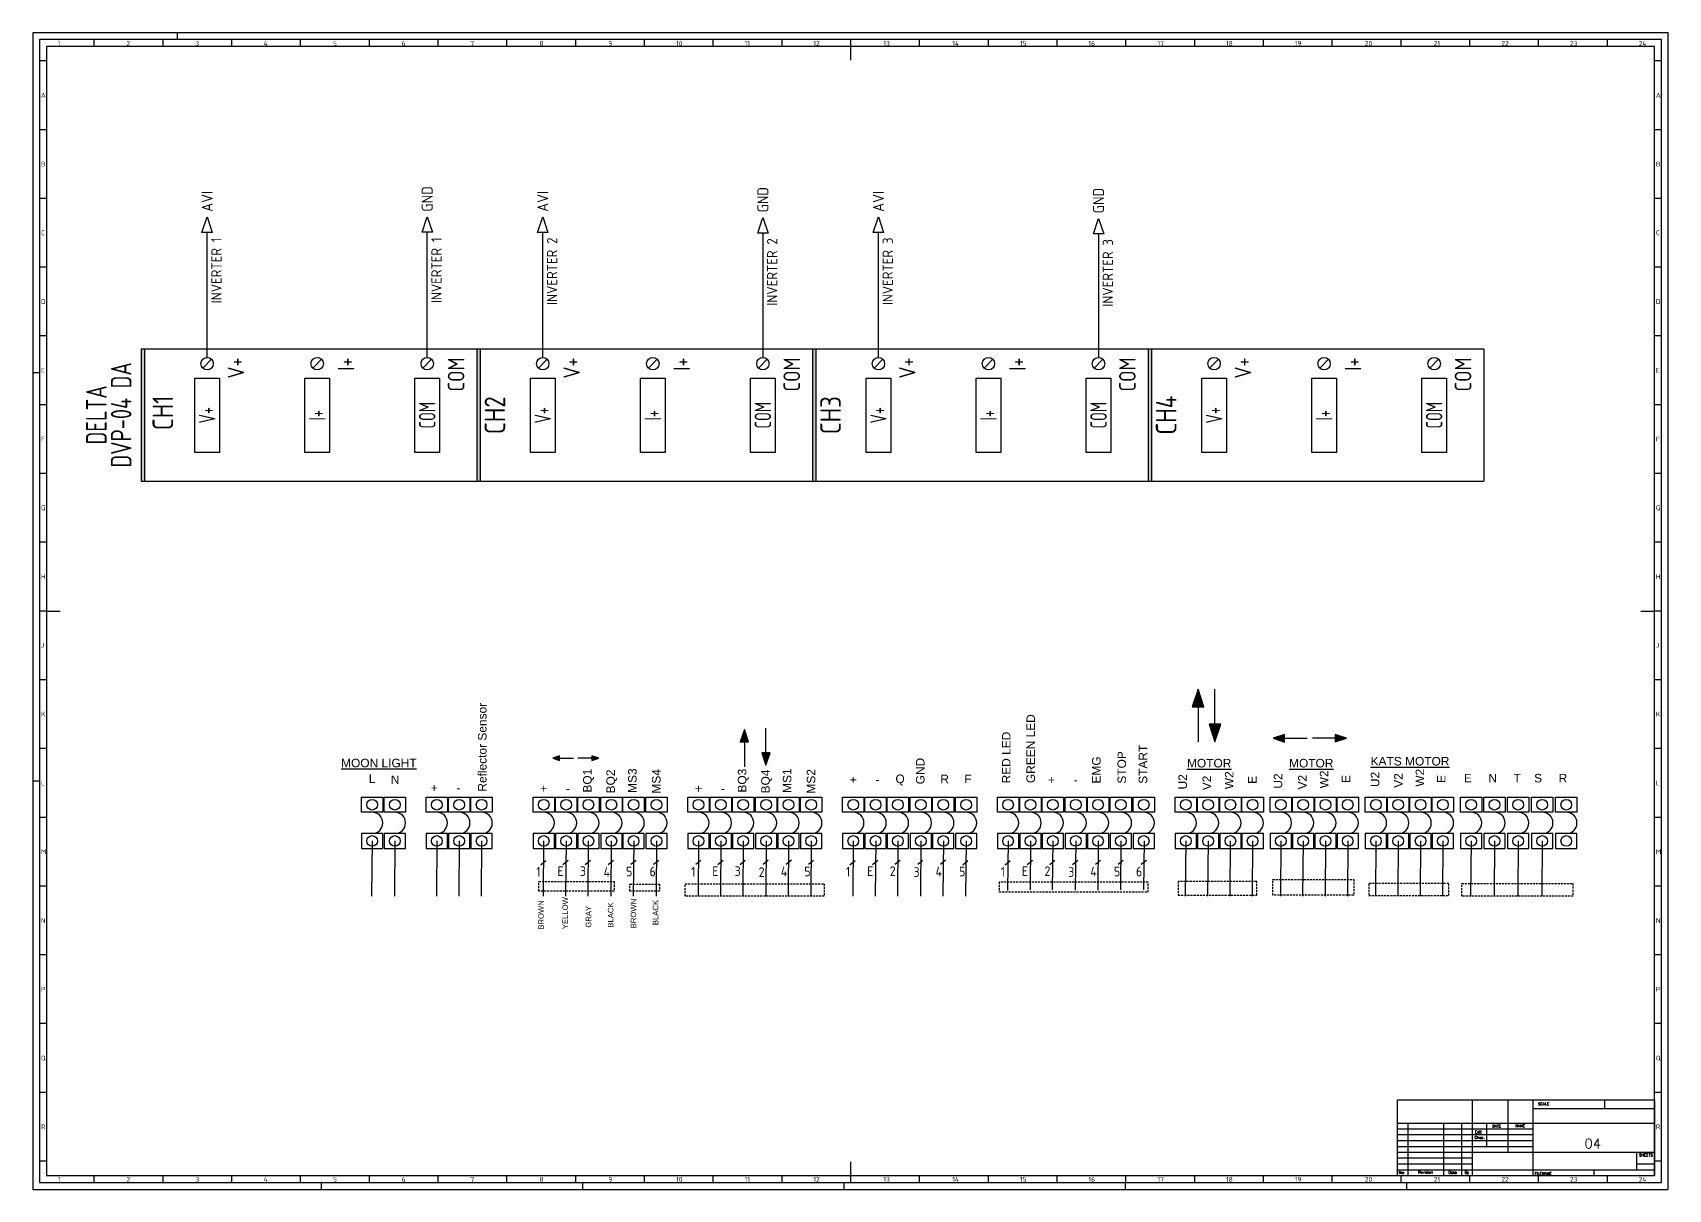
# Model space of a CAD drawing. Header units: millimetres. Extents: x 0 to 1189, y 5 to 846.
import ezdxf
from ezdxf.enums import TextEntityAlignment as Align

# ---------------------------------------------------------------- set-up
doc = ezdxf.new("R2010")
doc.units = ezdxf.units.MM
doc.header["$LTSCALE"] = 12
doc.linetypes.add('HIDDEN2', pattern=[0.1875, 0.125, -0.0625])
for name, color, linetype in [('025', 1, 'Continuous'), ('035', 5, 'Continuous'), ('07', 7, 'Continuous'), ('DESC', 7, 'Continuous'), ('LOCBOX', 92, 'HIDDEN2'), ('MISC', 7, 'Continuous'), ('RED_2.5mm^2', 1, 'Continuous'), ('SYMS', 7, 'Continuous'), ('TAGS', 7, 'Continuous'), ('TERMS', 7, 'Continuous'), ('WIRENO', 70, 'Continuous'), ('XREF', 7, 'Continuous')]:
    doc.layers.add(name, color=color, linetype=linetype)
doc.styles.add('ISO Proportional', font='isocp.shx')
doc.styles.add('WD', font='romans.shx')
doc.styles.add('WD_IEC', font='ISOCP2.shx', dxfattribs={"width": 0.9, "height": 4})

# ---------------------------------------------------------------- blocks, each defined once
blk = doc.blocks.new('IEC_border_a0')
at = {"layer": '035', "color": 0}
for p, q in [((0, 841), (0, 0)), ((1189, 841), (0, 841)), ((44.5, 836), (44.5, 831)), ((94.5, 836), (94.5, 831)), ((105, 841), (105, 836)), ((144.5, 836), (144.5, 831)), ((194.5, 836), (194.5, 831)), ((244.5, 836), (244.5, 831)), ((294.5, 836), (294.5, 831)), ((344.5, 836), (344.5, 831)), ((394.5, 836), (394.5, 831)), ((444.5, 836), (444.5, 831)), ((494.5, 836), (494.5, 831)), ((544.5, 836), (544.5, 831)), ((594.5, 836), (594.5, 831)), ((644.5, 836), (644.5, 831)), ((694.5, 836), (694.5, 831)), ((744.5, 836), (744.5, 831)), ((794.5, 836), (794.5, 831)), ((844.5, 836), (844.5, 831)), ((894.5, 836), (894.5, 831)), ((944.5, 836), (944.5, 831)), ((994.5, 836), (994.5, 831)), ((1044.5, 836), (1044.5, 831)), ((1094.5, 836), (1094.5, 831)), ((1144.5, 836), (1144.5, 831)), ((1189, 0), (1189, 841)), ((10, 820.5), (5, 820.5)), ((1184, 820.5), (1179, 820.5)), ((10, 770.5), (5, 770.5)), ((1184, 770.5), (1179, 770.5)), ((10, 720.5), (5, 720.5)), ((1184, 720.5), (1179, 720.5)), ((10, 670.5), (5, 670.5)), ((1184, 670.5), (1179, 670.5)), ((10, 620.5), (5, 620.5)), ((1184, 620.5), (1179, 620.5)), ((0, 594), (5, 594)), ((10, 570.5), (5, 570.5)), ((1184, 570.5), (1179, 570.5)), ((10, 520.5), (5, 520.5)), ((1184, 520.5), (1179, 520.5)), ((10, 470.5), (5, 470.5)), ((1184, 470.5), (1179, 470.5)), ((10, 420.5), (5, 420.5)), ((1184, 420.5), (1179, 420.5)), ((1184, 420.5), (1179, 420.5)), ((10, 370.5), (5, 370.5)), ((1184, 370.5), (1179, 370.5)), ((10, 320.5), (5, 320.5)), ((1184, 320.5), (1179, 320.5)), ((0, 297), (5, 297)), ((10, 270.5), (5, 270.5)), ((1184, 270.5), (1179, 270.5)), ((1184, 270.5), (1179, 270.5)), ((10, 220.5), (5, 220.5)), ((1184, 220.5), (1179, 220.5)), ((10, 170.5), (5, 170.5)), ((1184, 170.5), (1179, 170.5)), ((10, 120.5), (5, 120.5)), ((1184, 120.5), (1179, 120.5)), ((10, 70.5), (5, 70.5)), ((1184, 70.5), (1179, 70.5)), ((10, 20.4), (5.1, 20.4)), ((1184, 20.4), (1179, 20.4)), ((0, 0), (1189, 0)), ((44.5, 10), (44.5, 5)), ((94.5, 10), (94.5, 5)), ((144.5, 10), (144.5, 5)), ((194.5, 10), (194.5, 5)), ((210, 0), (210, 5)), ((244.5, 10), (244.5, 5)), ((294.5, 10), (294.5, 5)), ((344.5, 10), (344.5, 5)), ((394.5, 10), (394.5, 5)), ((400, 0), (400, 5)), ((444.5, 10), (444.5, 5)), ((494.5, 10), (494.5, 5)), ((544.5, 10), (544.5, 5)), ((590, 0), (590, 5)), ((594.5, 10), (594.5, 5)), ((644.5, 10), (644.5, 5)), ((694.5, 10), (694.5, 5)), ((744.5, 10), (744.5, 5)), ((744.5, 10), (744.5, 5)), ((794.5, 10), (794.5, 5)), ((794.5, 0), (794.5, 5)), ((844.5, 10), (844.5, 5)), ((894.5, 10), (894.5, 5)), ((944.5, 10), (944.5, 5)), ((994.5, 10), (994.5, 5)), ((999, 0), (999, 5)), ((1044.5, 10), (1044.5, 5)), ((1094.5, 10), (1094.5, 5)), ((1144.5, 10), (1144.5, 5))]:
    blk.add_line(p, q, dxfattribs=at)
blk.add_lwpolyline([(10, 10), (1179, 10), (1179, 831), (10, 831)], close=True, dxfattribs=at)
at = {"layer": '07', "color": 0}
for p, q in [((594.5, 831), (594.5, 821)), ((10, 420.5), (20, 420.5)), ((1169, 420.5), (1179, 420.5)), ((594.5, 20), (594.5, 10))]:
    blk.add_line(p, q, dxfattribs=at)
blk.add_lwpolyline([(5, 5), (1184, 5), (1184, 836), (5, 836)], close=True, dxfattribs=at)
at = {"layer": '035', "color": 0, "style": 'ISO Proportional'}
for s, p in [('1', (18.3, 831.5)), ('2', (68.2, 831.5)), ('3', (118.2, 831.5)), ('4', (167.9, 831.5)), ('5', (218.3, 831.5)), ('6', (268.2, 831.5)), ('7', (318.2, 831.5)), ('8', (368.4, 831.5)), ('9', (418.5, 831.5)), ('10', (467.7, 831.5)), ('11', (517.5, 831.5)), ('12', (567.5, 831.5)), ('13', (618.4, 831.5)), ('14', (668.5, 831.5)), ('15', (717.7, 831.5)), ('16', (767.5, 831.5)), ('17', (817.7, 831.5)), ('18', (867.5, 831.5)), ('19', (917.5, 831.5)), ('20', (968.4, 831.5)), ('21', (1018.5, 831.5)), ('22', (1067.7, 831.5)), ('23', (1117.5, 831.5)), ('24', (1167.5, 831.5)), ('A', (6, 793.8)), ('A', (1180, 793.8)), ('B', (6, 743.8)), ('B', (1180, 743.8)), ('C', (6, 693.8)), ('C', (1180, 693.8)), ('D', (6, 643.8)), ('D', (1180, 643.8)), ('E', (6, 593.8)), ('E', (1180, 593.8)), ('F', (6, 543.8)), ('F', (1180, 543.8)), ('G', (6, 493.8)), ('G', (1180, 493.8)), ('H', (6, 443.8)), ('H', (1180, 443.8)), ('J', (6, 393.8)), ('J', (1180, 393.8)), ('K', (6, 343.8)), ('K', (1180, 343.8)), ('L', (6, 293.7)), ('L', (1180, 293.7)), ('M', (6, 243.7)), ('M', (1180, 243.7)), ('N', (6, 193.7)), ('N', (1180, 193.7)), ('P', (6, 143.7)), ('P', (1180, 143.7)), ('Q', (6, 93.7)), ('Q', (1180, 93.7)), ('R', (6.1, 43.7)), ('R', (1180, 43.7)), ('1', (18.3, 5.5)), ('2', (68.2, 5.5)), ('3', (118.2, 5.5)), ('4', (167.9, 5.5)), ('5', (218.3, 5.5)), ('6', (268.2, 5.5)), ('7', (318.2, 5.5)), ('8', (368.4, 5.5)), ('9', (418.5, 5.5)), ('10', (467.7, 5.5)), ('11', (517.5, 5.5)), ('12', (567.5, 5.5)), ('13', (618.4, 5.5)), ('14', (668.5, 5.5)), ('15', (717.7, 5.5)), ('16', (767.5, 5.5)), ('17', (817.7, 5.5)), ('18', (867.5, 5.5)), ('19', (917.5, 5.5)), ('20', (968.4, 5.5)), ('21', (1018.5, 5.5)), ('22', (1067.7, 5.5)), ('23', (1117.5, 5.5)), ('24', (1167.5, 5.5))]:
    blk.add_text(s, height=3.5, dxfattribs=at).set_placement(p)
blk = doc.blocks.new('IEC_tblock_a0')
at = {"layer": '035'}
for p, q in [((-106.6, 55.2), (-106.6, 17)), ((-88.4, 48.9), (0, 48.9)), ((-36.4, 55.2), (-36.4, 48.9)), ((-179.4, 38.2), (-179.4, 0)), ((-153.4, 38.2), (-153.4, 0)), ((-140.4, 38.2), (-140.4, 0)), ((-122.2, 38.2), (-122.2, 21.2)), ((-187.2, 34), (-88.4, 34)), ((-187.2, 29.8), (-88.4, 29.8)), ((-187.2, 25.5), (-88.4, 25.5)), ((-187.2, 21.2), (-88.4, 21.2)), ((-187.2, 17), (-132.6, 17)), ((-187.2, 12.8), (-132.6, 12.8)), ((-187.2, 8.5), (-132.6, 8.5)), ((-187.2, 4.2), (0, 4.2)), ((-44.2, 4.2), (-44.2, 0)), ((-13, 8.5), (0, 8.5))]:
    blk.add_line(p, q, dxfattribs=at)
at = {"layer": '07'}
for p, q in [((-187.2, 55.2), (0, 55.2)), ((-187.2, 55.2), (-187.2, 0)), ((-132.6, 55.2), (-132.6, 0)), ((-88.4, 55.2), (-88.4, 0)), ((0, 55.2), (0, 0)), ((-187.2, 38.2), (0, 38.2)), ((-132.6, 17), (0, 17)), ((-13, 17), (-13, 4.2)), ((-187.2, 0), (0, 0))]:
    blk.add_line(p, q, dxfattribs=at)
at = {"style": 'WD'}
for tag, p in [('SCALE', (-69.9, 51.1)), ('SH', (-8.7, 10.1)), ('FILENAME', (-68.1, 0.8))]:
    blk.add_attdef(tag, p, '', height=2, dxfattribs=at)
for tag, height, p in [('CKDATE', 2, (-114.9, 26.6)), ('EDDATE', 2, (-115, 30.8)), ('EDBY', 2, (-98, 30.9)), ('CKBY', 2, (-97.9, 26.3)), ('PROJDESC', 5, (-45.9, 29.2)), ('DWGDESC', 5, (-44.9, 19.7)), ('DWGNO', 3.5, (-48.5, 9.5))]:
    blk.add_attdef(tag, text='', height=height, dxfattribs=at).set_placement(p, align=Align.CENTER)
at = {"style": 'WD', "flags": 1}
blk.add_attdef('WD_TB', (-120.9, 11.9), '', height=2, dxfattribs=at)
at = {"layer": '025', "style": 'WD'}
for s, p in [('SCALE', (-80.6, 51.1)), ('NAME', (-97.7, 35.1)), ('No:', (-183.8, 1.2)), ('Revision', (-166.5, 1.5)), ('Date', (-146.8, 1.3)), ('By', (-136.3, 1.4))]:
    blk.add_text(s, height=2, dxfattribs=at).set_placement(p, align=Align.CENTER)
for s, p in [('DATE', (-118, 35)), ('Chec.', (-130.8, 26.7)), ('Edit', (-130.6, 30.7)), ('SHEETS', (-11.2, 14)), ('FILENAME', (-87.2, 0.6))]:
    blk.add_text(s, height=2, dxfattribs=at).set_placement(p)
blk = doc.blocks.new('PLCIO_478F')
h = blk.add_hatch(color=256)
h.dxf.hatch_style = 1
h.paths.add_polyline_path([(-45.5, 48), (-48, 48), (-48, -48), (-45.5, -48)])
blk.add_line((196, 48), (196, -48))
at = {"layer": 'SYMS'}
for p, q in [((-48, 48), (-48, -48)), ((196, 48), (-48, 48)), ((-45.5, 48), (-45.5, -48)), ((-3.2, 34.3), (3.2, 40.7)), ((76.8, 34.3), (83.2, 40.7)), ((156.8, 34.3), (163.2, 40.7)), ((-9, -27), (-9, 27)), ((-9, 27), (9, 27)), ((9, 27), (9, -27)), ((71, -27), (71, 27)), ((71, 27), (89, 27)), ((89, 27), (89, -27)), ((151, -27), (151, 27)), ((151, 27), (169, 27)), ((169, 27), (169, -27)), ((9, -27), (-9, -27)), ((89, -27), (71, -27)), ((169, -27), (151, -27)), ((-48, -48), (196, -48))]:
    blk.add_line(p, q, dxfattribs=at)
for centre in [(0, 37.5), (80, 37.5), (160, 37.5)]:
    blk.add_circle(centre, 4.5, dxfattribs=at)
at = {"layer": 'SYMS', "style": 'WD_IEC', "width": 0.9}
for tag, p in [('TERMDESC01', (6.2, 60)), ('TERMDESC02', (86.2, 60)), ('TERMDESC03', (166.2, 60))]:
    blk.add_attdef(tag, text='', height=12, rotation=90, dxfattribs=at).set_placement(p, align=Align.TOP_LEFT)
at = {"layer": 'SYMS', "style": 'WD_IEC', "width": 0.9, "flags": 1}
for tag, p in [('X2TERM01', (0, 42)), ('X2TERM02', (80, 42)), ('X2TERM03', (160, 42))]:
    blk.add_attdef(tag, text='', height=1.92, rotation=90, dxfattribs=at).set_placement(p, align=Align.RIGHT)
at = {"layer": 'SYMS', "style": 'WD_IEC', "width": 0.9}
for tag, p in [('TERM01', (15, 42)), ('TERM02', (95, 42)), ('TERM03', (175, 42))]:
    blk.add_attdef(tag, text='', height=12, rotation=90, dxfattribs=at).set_placement(p, align=Align.TOP_RIGHT)
at = {"layer": 'SYMS', "style": 'WD_IEC'}
for tag, width, p in [('INST', 0.8, (-159, 0)), ('MFG', 0.8, (-123, 0)), ('CAT', 0.8, (-105, 0)), ('LINE1', 0.9, (-87, 0)), ('LINE2', 0.9, (-69, 0)), ('DESC', 0.9, (-50.8, 0)), ('TAG', 0.9, (-26.9, -0.2)), ('LOC', 0.8, (-141, 0))]:
    blk.add_attdef(tag, text='', height=15, rotation=90, dxfattribs=dict(at, width=width)).set_placement(p, align=Align.CENTER)
at = {"layer": 'SYMS', "style": 'WD_IEC', "width": 0.7}
for tag, p in [('TAGA01', (0, 0)), ('TAGA02', (80, 0)), ('TAGA03', (160, 0))]:
    blk.add_attdef(tag, text='', height=12, rotation=90, dxfattribs=at).set_placement(p, align=Align.MIDDLE_CENTER)
at = {"layer": 'SYMS', "linetype": 'Continuous', "style": 'WD_IEC', "width": 0.9, "flags": 9}
blk.add_attdef('ASSYCODE', text='', height=1.92, rotation=90, dxfattribs=at).set_placement((-102.9, -22.1), align=Align.CENTER)
at = {"layer": 'SYMS', "style": 'WD_IEC', "width": 0.9}
for tag, p in [('DESCA01', (-9, -111)), ('DESCB01', (9, -111)), ('DESCC01', (27, -111)), ('DESCD01', (45, -111)), ('DESCE01', (63, -111)), ('DESCA02', (71, -111)), ('DESCB02', (89, -111)), ('DESCC02', (107, -111)), ('DESCD02', (125, -111)), ('DESCE02', (143, -111)), ('DESCA03', (151, -111)), ('DESCB03', (169, -111)), ('DESCC03', (187, -111)), ('DESCD03', (205, -111)), ('DESCE03', (223, -111))]:
    blk.add_attdef(tag, text='', height=15, rotation=90, dxfattribs=at).set_placement(p, align=Align.RIGHT)
blk = doc.blocks.new('HA1S2')
blk.add_lwpolyline([(0, 3.75), (1.25, 0), (-1.25, 0)], close=True)
at = {"style": 'WD_IEC'}
blk.add_attdef('XREF', text='', height=2.5, rotation=90, dxfattribs=at).set_placement((0, 5), align=Align.MIDDLE_LEFT)
at = {"style": 'WD_IEC', "flags": 1}
blk.add_attdef('SIGCODE', text='', height=1, dxfattribs=at).set_placement((-2.5, 1.8), align=Align.RIGHT)
blk.add_attdef('X8TERM01', (0, 0), '', height=0.32, dxfattribs=at)
at = {"style": 'WD_IEC', "flags": 8}
blk.add_attdef('WIRENO', text='', height=2.5, rotation=90, dxfattribs=at).set_placement((-1, -1.25), align=Align.RIGHT)
at = {"style": 'WD_IEC'}
blk.add_attdef('DESC1', text='', height=2.5, rotation=90, dxfattribs=at).set_placement((1, -1.25), align=Align.TOP_RIGHT)
blk = doc.blocks.new('T')
for points in [[(0, 0), (10, 0), (10, -7), (0, -7)], [(10, -17), (0, -17), (0, -24), (10, -24)]]:
    blk.add_lwpolyline(points, close=True)
for centre in [(5, -3.5), (5, -20.5)]:
    blk.add_circle(centre, 2.5)
blk.add_arc((5, -12), 5, 270, 90)
blk = doc.blocks.new('WD_WNV')
at = {"linetype": 'Continuous', "style": 'WD_IEC', "width": 0.8}
blk.add_attdef('WIRENO', text='', height=2.5, dxfattribs=at).set_placement((-1.6, 0), align=Align.MIDDLE_RIGHT)
at = {"style": 'WD_IEC', "flags": 1}
for tag, p in [('W08USER', (-1, 0.375)), ('W04USER', (-1, 0.875)), ('W05USER', (-1, 0.75)), ('W09USER', (-1, 0.25)), ('W03USER', (-1, 1)), ('W06USER', (-1, 0.625)), ('W07USER', (-1, 0.5)), ('W02USER', (-1, 1.125)), ('W01USER', (-1, 1.25)), ('W10USER', (-1, 0.125))]:
    blk.add_attdef(tag, text='', height=0.08, dxfattribs=at).set_placement(p, align=Align.CENTER)
blk = doc.blocks.new('WD_WNH')
at = {"linetype": 'Continuous', "style": 'WD_IEC', "width": 0.8}
blk.add_attdef('WIRENO', text='', height=2.5, dxfattribs=at).set_placement((0, 0.75), align=Align.CENTER)
at = {"style": 'WD_IEC', "flags": 1}
for tag, p in [('W08USER', (0, 0.375)), ('W04USER', (0, 0.875)), ('W05USER', (0, 0.75)), ('W09USER', (0, 0.25)), ('W03USER', (0, 1)), ('W06USER', (0, 0.625)), ('W07USER', (0, 0.5)), ('W02USER', (0, 1.125)), ('W01USER', (0, 1.25)), ('W10USER', (0, 0.125))]:
    blk.add_attdef(tag, text='', height=0.08, dxfattribs=at).set_placement(p, align=Align.CENTER)
blk = doc.blocks.new('Q020401L')
for p, q in [((4, 0.5), (2.5, 0)), ((2.5, 0), (4, -0.5)), ((4, -0.5), (4, 0.5)), ((4, 0), (7, 0))]:
    blk.add_line(p, q)
blk.add_solid([(4, -0.5), (4, 0.5), (2.5, 0)])
blk = doc.blocks.new('Q020401U')
for p, q in [((0, -2.5), (-0.5, -4)), ((0.5, -4), (0, -2.5)), ((-0.5, -4), (0.5, -4)), ((0, -4), (0, -7))]:
    blk.add_line(p, q)
blk.add_solid([(-0.5, -4), (0.5, -4), (0, -2.5)])
blk = doc.blocks.new('Q020401D')
for p, q in [((0, 4), (0, 7)), ((0.5, 4), (-0.5, 4)), ((-0.5, 4), (0, 2.5)), ((0, 2.5), (0.5, 4))]:
    blk.add_line(p, q)
blk.add_solid([(0.5, 4), (-0.5, 4), (0, 2.5)])
blk = doc.blocks.new('Q020401R')
for p, q in [((-4, 0), (-7, 0)), ((-2.5, 0), (-4, 0.5)), ((-4, 0.5), (-4, -0.5)), ((-4, -0.5), (-2.5, 0))]:
    blk.add_line(p, q)
blk.add_solid([(-4, 0.5), (-4, -0.5), (-2.5, 0)])

msp = doc.modelspace()

# ---------------------------------------------------------------- linework, layer by layer
at = {"layer": 'LOCBOX', "color": 0}
for points in [[(368, 228.7), (422.8, 228.7), (422.8, 221.6), (368, 221.6)], [(434.1, 226.8), (455.6, 226.8), (455.6, 221.6), (434.1, 221.6)], [(474.3, 227.1), (575.4, 227.1), (575.4, 218), (474.3, 218)], [(811, 228.3), (702.6, 228.3), (702.6, 221.2), (811, 221.2)], [(889.8, 228.8), (832.7, 228.8), (832.7, 218.7), (889.8, 218.7)], [(901.4, 230.2), (960.3, 230.2), (960.3, 218.7), (901.4, 218.7)], [(971.2, 218.6), (1029.4, 218.6), (1029.4, 227.2), (971.2, 227.2)], [(1038.9, 227.3), (1119.7, 227.3), (1119.7, 218), (1038.9, 218)]]:
    msp.add_lwpolyline(points, close=True, dxfattribs=at)
at = {"layer": 'RED_2.5mm^2', "color": 0}
for p, q in [((126.8, 609.8), (126.8, 700.7)), ((286.8, 609.8), (286.8, 700.8)), ((370.8, 609.8), (370.8, 700.7)), ((530.8, 700.2), (530.8, 609.8)), ((614.8, 609.8), (614.8, 700.7)), ((774.8, 699.6), (774.8, 609.8)), ((246.7, 258.2), (246.4, 218.2)), ((263.2, 258.2), (262.9, 218.2)), ((293.8, 258.2), (293.5, 218.2)), ((310, 258.2), (309.7, 218.2)), ((326.2, 258.2), (325.9, 218.2)), ((371.4, 258.2), (371.2, 218.2)), ((387.7, 258.2), (387.4, 218.2)), ((403.9, 258.2), (403.6, 218.2)), ((420.6, 258.2), (420.3, 218.2)), ((436.9, 258.2), (436.6, 218.2)), ((453.5, 258.2), (453.2, 218.2)), ((484, 258.2), (483.7, 218.2)), ((500.3, 258.2), (500, 218.2)), ((516.5, 258.2), (516.2, 218.2)), ((533.2, 258.2), (532.9, 218.2)), ((549.4, 258.2), (549.1, 218.2)), ((566, 258.2), (565.7, 218.2)), ((596.5, 258.2), (596.2, 218.2)), ((612.8, 258.2), (612.5, 218.2)), ((629, 258.2), (628.7, 218.2)), ((645.7, 258.2), (645.4, 218.2)), ((662, 258.2), (661.7, 218.2)), ((678.5, 258.2), (678.2, 218.2)), ((709, 258.2), (708.6, 222.1)), ((725.3, 258.2), (725.2, 222.6)), ((741.5, 258.2), (741.2, 222.6)), ((758.2, 258.2), (757.9, 222.4)), ((774.5, 258.2), (774.2, 222.4)), ((791.1, 258.2), (790.8, 222.8)), ((807.9, 258.2), (807.6, 222.8)), ((838.2, 258.2), (837.9, 218.2)), ((854.4, 258.2), (854.1, 218.2)), ((870.6, 258.2), (870.3, 218.2)), ((886.8, 258.2), (886.5, 218.2)), ((907.3, 258.2), (907, 218.2)), ((923.5, 258.2), (923.2, 218.2)), ((939.8, 258.2), (939.5, 218.2)), ((956, 258.2), (955.7, 218.2)), ((976.5, 258.2), (976.2, 218.2)), ((992.7, 258.2), (992.4, 218.2)), ((1008.9, 258.2), (1008.6, 218.2)), ((1025.1, 258.2), (1024.8, 218.2)), ((1045.6, 258.2), (1045.3, 218.2)), ((1062.6, 258.2), (1062.3, 218.2)), ((1079.9, 258.2), (1079.6, 218.2)), ((1097.4, 258.2), (1097.1, 218.2))]:
    msp.add_line(p, q, dxfattribs=at)
at = {"layer": 'TERMS', "color": 0}
for p, q in [((373, 243.8), (369.3, 240.7)), ((389.2, 243.9), (385.4, 240.8)), ((405.5, 244), (401.7, 240.9)), ((422.1, 243.9), (418.3, 240.8)), ((438.6, 244), (434.9, 241)), ((455.2, 244.1), (451.4, 241)), ((485.8, 244.1), (482, 241)), ((501.9, 244), (498.1, 240.9)), ((518, 243.9), (514.3, 240.8)), ((534.7, 244.2), (530.9, 241.1)), ((551.5, 244.2), (547.7, 241.1)), ((567.7, 244.1), (563.9, 241)), ((597.9, 243.7), (594.1, 240.6)), ((614.4, 243.9), (610.6, 240.8)), ((630.6, 244.1), (626.8, 241)), ((647.2, 244.1), (643.5, 241)), ((663.6, 244.2), (659.9, 241.1)), ((679.8, 243.8), (676.1, 240.7)), ((710.6, 243.8), (706.9, 240.7)), ((726.8, 243.9), (723, 240.8)), ((743.1, 244), (739.3, 240.9)), ((759.7, 243.9), (755.9, 240.8)), ((776.2, 244), (772.5, 241)), ((792.8, 244.1), (789, 241)), ((809.6, 244.1), (805.9, 241))]:
    msp.add_line(p, q, dxfattribs=at)

# ---------------------------------------------------------------- block references
msp.add_blockref('IEC_border_a0', (0, 4.9))
at = {"color": 0, "xscale": 1.551359768656993, "yscale": 1.551359768656993, "zscale": 1.551359768656993}
for p in [(239, 290), (255.5, 290), (286, 290), (302.3, 290), (318.6, 290), (363.7, 290), (380, 290), (396.2, 290), (412.9, 290), (429.1, 290), (445.7, 290), (476.2, 290), (492.5, 290), (508.7, 290), (525.4, 290), (541.7, 290), (558.2, 290), (588.8, 290), (605, 290), (621.2, 290), (637.9, 290), (654.2, 290), (670.8, 290), (701.3, 290), (717.6, 290), (733.8, 290), (750.5, 290), (766.7, 290), (783.3, 290), (799.9, 290), (830.5, 290), (846.7, 290), (862.9, 290), (879.1, 290), (899.6, 290), (915.8, 290), (932, 290), (948.2, 290), (968.7, 290), (984.9, 290), (1001.2, 290), (1017.4, 290), (1037.9, 290), (1054.9, 290), (1072.1, 290), (1089.6, 290), (1107.1, 290)]:
    msp.add_blockref('T', p, dxfattribs=at)
ref = msp.add_blockref('IEC_tblock_a0', (1179, 14.9))
ref.add_attrib('DWGDESC', '04', dxfattribs={"height": 7, "style": 'WD'}).set_placement((1134.1, 34.7), align=Align.CENTER)
at = {"layer": 'SYMS', "color": 0}
ref = msp.add_blockref('HA1S2', (126.8, 700.7), dxfattribs=dict(at, xscale=3, yscale=3, zscale=3))
ref.add_attrib('XREF', 'AVI', dxfattribs={"layer": 'XREF', "height": 8, "rotation": 90, "style": 'WD_IEC'}).set_placement((126.8, 715.7), align=Align.MIDDLE_LEFT)
ref.add_attrib('DESC1', 'INVERTER 1', dxfattribs={"layer": 'DESC', "height": 7.5, "rotation": 90, "style": 'WD_IEC'}).set_placement((129.8, 697), align=Align.TOP_RIGHT)
ref = msp.add_blockref('HA1S2', (286.8, 700.8), dxfattribs=dict(at, xscale=3, yscale=3, zscale=3))
ref.add_attrib('XREF', 'GND', dxfattribs={"layer": 'XREF', "height": 8, "rotation": 90, "style": 'WD_IEC'}).set_placement((286.8, 715.8), align=Align.MIDDLE_LEFT)
ref.add_attrib('DESC1', 'INVERTER 1', dxfattribs={"layer": 'DESC', "height": 7.5, "rotation": 90, "style": 'WD_IEC'}).set_placement((289.8, 697.1), align=Align.TOP_RIGHT)
ref = msp.add_blockref('HA1S2', (370.8, 700.7), dxfattribs=dict(at, xscale=3, yscale=3, zscale=3))
ref.add_attrib('XREF', 'AVI', dxfattribs={"layer": 'XREF', "height": 8, "rotation": 90, "style": 'WD_IEC'}).set_placement((370.8, 715.7), align=Align.MIDDLE_LEFT)
ref.add_attrib('DESC1', 'INVERTER 2', dxfattribs={"layer": 'DESC', "height": 7.5, "rotation": 90, "style": 'WD_IEC'}).set_placement((373.8, 697), align=Align.TOP_RIGHT)
ref = msp.add_blockref('HA1S2', (530.8, 700.2), dxfattribs=dict(at, xscale=3, yscale=3, zscale=3))
ref.add_attrib('XREF', 'GND', dxfattribs={"layer": 'XREF', "height": 8, "rotation": 90, "style": 'WD_IEC'}).set_placement((530.8, 715.2), align=Align.MIDDLE_LEFT)
ref.add_attrib('DESC1', 'INVERTER 2', dxfattribs={"layer": 'DESC', "height": 7.5, "rotation": 90, "style": 'WD_IEC'}).set_placement((533.8, 696.5), align=Align.TOP_RIGHT)
ref = msp.add_blockref('HA1S2', (614.8, 700.7), dxfattribs=dict(at, xscale=3, yscale=3, zscale=3))
ref.add_attrib('XREF', 'AVI', dxfattribs={"layer": 'XREF', "height": 8, "rotation": 90, "style": 'WD_IEC'}).set_placement((614.8, 715.7), align=Align.MIDDLE_LEFT)
ref.add_attrib('DESC1', 'INVERTER 3', dxfattribs={"layer": 'DESC', "height": 7.5, "rotation": 90, "style": 'WD_IEC'}).set_placement((617.8, 697), align=Align.TOP_RIGHT)
ref = msp.add_blockref('HA1S2', (774.8, 699.6), dxfattribs=dict(at, xscale=3, yscale=3, zscale=3))
ref.add_attrib('XREF', 'GND', dxfattribs={"layer": 'XREF', "height": 8, "rotation": 90, "style": 'WD_IEC'}).set_placement((774.8, 714.6), align=Align.MIDDLE_LEFT)
ref.add_attrib('DESC1', 'INVERTER 3', dxfattribs={"layer": 'DESC', "height": 7.5, "rotation": 90, "style": 'WD_IEC'}).set_placement((777.8, 695.9), align=Align.TOP_RIGHT)
ref = msp.add_blockref('PLCIO_478F', (126.8, 567.8), dxfattribs=at)
ref.add_attrib('TERM01', 'V+', dxfattribs={"layer": 'TERMS', "height": 12, "rotation": 90, "style": 'WD_IEC', "width": 0.9}).set_placement((141.8, 609.8), align=Align.TOP_RIGHT)
ref.add_attrib('TAGA01', 'V+', dxfattribs={"layer": 'TAGS', "height": 12, "rotation": 90, "style": 'WD_IEC', "width": 0.7}).set_placement((126.8, 567.8), align=Align.MIDDLE_CENTER)
ref.add_attrib('TAG', 'CH1', dxfattribs={"layer": 'TAGS', "height": 15, "rotation": 90, "style": 'WD_IEC', "width": 0.9}).set_placement((102.1, 569.5), align=Align.CENTER)
ref.add_attrib('CAT', 'DVP-04 DA', dxfattribs={"layer": 'MISC', "height": 15, "rotation": 90, "style": 'WD_IEC', "width": 0.8}).set_placement((71.8, 568), align=Align.CENTER)
ref.add_attrib('MFG', 'DELTA', dxfattribs={"layer": 'MISC', "height": 15, "rotation": 90, "style": 'WD_IEC', "width": 0.8}).set_placement((53.8, 568), align=Align.CENTER)
ref.add_attrib('TERM02', 'I+', dxfattribs={"layer": 'TERMS', "height": 12, "rotation": 90, "style": 'WD_IEC', "width": 0.9}).set_placement((221.8, 609.8), align=Align.TOP_RIGHT)
ref.add_attrib('TAGA02', 'I+', dxfattribs={"layer": 'TAGS', "height": 12, "rotation": 90, "style": 'WD_IEC', "width": 0.7}).set_placement((206.8, 567.8), align=Align.MIDDLE_CENTER)
ref.add_attrib('TERM03', 'COM', dxfattribs={"layer": 'TERMS', "height": 12, "rotation": 90, "style": 'WD_IEC', "width": 0.9}).set_placement((301.8, 609.8), align=Align.TOP_RIGHT)
ref.add_attrib('TAGA03', 'COM', dxfattribs={"layer": 'TAGS', "height": 12, "rotation": 90, "style": 'WD_IEC', "width": 0.7}).set_placement((286.8, 567.8), align=Align.MIDDLE_CENTER)
ref = msp.add_blockref('PLCIO_478F', (370.8, 567.8), dxfattribs=at)
ref.add_attrib('TERM01', 'V+', dxfattribs={"layer": 'TERMS', "height": 12, "rotation": 90, "style": 'WD_IEC', "width": 0.9}).set_placement((385.8, 609.8), align=Align.TOP_RIGHT)
ref.add_attrib('TAGA01', 'V+', dxfattribs={"layer": 'TAGS', "height": 12, "rotation": 90, "style": 'WD_IEC', "width": 0.7}).set_placement((370.8, 567.8), align=Align.MIDDLE_CENTER)
ref.add_attrib('TAG', 'CH2', dxfattribs={"layer": 'TAGS', "height": 15, "rotation": 90, "style": 'WD_IEC', "width": 0.9}).set_placement((343.5, 567.8), align=Align.CENTER)
ref.add_attrib('TERM02', 'I+', dxfattribs={"layer": 'TERMS', "height": 12, "rotation": 90, "style": 'WD_IEC', "width": 0.9}).set_placement((465.8, 609.8), align=Align.TOP_RIGHT)
ref.add_attrib('TAGA02', 'I+', dxfattribs={"layer": 'TAGS', "height": 12, "rotation": 90, "style": 'WD_IEC', "width": 0.7}).set_placement((450.8, 567.8), align=Align.MIDDLE_CENTER)
ref.add_attrib('TERM03', 'COM', dxfattribs={"layer": 'TERMS', "height": 12, "rotation": 90, "style": 'WD_IEC', "width": 0.9}).set_placement((545.8, 609.8), align=Align.TOP_RIGHT)
ref.add_attrib('TAGA03', 'COM', dxfattribs={"layer": 'TAGS', "height": 12, "rotation": 90, "style": 'WD_IEC', "width": 0.7}).set_placement((530.8, 567.8), align=Align.MIDDLE_CENTER)
ref = msp.add_blockref('PLCIO_478F', (614.8, 567.8), dxfattribs=at)
ref.add_attrib('TERM01', 'V+', dxfattribs={"layer": 'TERMS', "height": 12, "rotation": 90, "style": 'WD_IEC', "width": 0.9}).set_placement((629.8, 609.8), align=Align.TOP_RIGHT)
ref.add_attrib('TAGA01', 'V+', dxfattribs={"layer": 'TAGS', "height": 12, "rotation": 90, "style": 'WD_IEC', "width": 0.7}).set_placement((614.8, 567.8), align=Align.MIDDLE_CENTER)
ref.add_attrib('TAG', 'CH3', dxfattribs={"layer": 'TAGS', "height": 15, "rotation": 90, "style": 'WD_IEC', "width": 0.9}).set_placement((587.5, 567.8), align=Align.CENTER)
ref.add_attrib('TERM02', 'I+', dxfattribs={"layer": 'TERMS', "height": 12, "rotation": 90, "style": 'WD_IEC', "width": 0.9}).set_placement((709.8, 609.8), align=Align.TOP_RIGHT)
ref.add_attrib('TAGA02', 'I+', dxfattribs={"layer": 'TAGS', "height": 12, "rotation": 90, "style": 'WD_IEC', "width": 0.7}).set_placement((694.8, 567.8), align=Align.MIDDLE_CENTER)
ref.add_attrib('TERM03', 'COM', dxfattribs={"layer": 'TERMS', "height": 12, "rotation": 90, "style": 'WD_IEC', "width": 0.9}).set_placement((789.8, 609.8), align=Align.TOP_RIGHT)
ref.add_attrib('TAGA03', 'COM', dxfattribs={"layer": 'TAGS', "height": 12, "rotation": 90, "style": 'WD_IEC', "width": 0.7}).set_placement((774.8, 567.8), align=Align.MIDDLE_CENTER)
ref = msp.add_blockref('PLCIO_478F', (858.8, 567.8), dxfattribs=at)
ref.add_attrib('TERM01', 'V+', dxfattribs={"layer": 'TERMS', "height": 12, "rotation": 90, "style": 'WD_IEC', "width": 0.9}).set_placement((873.8, 609.8), align=Align.TOP_RIGHT)
ref.add_attrib('TAGA01', 'V+', dxfattribs={"layer": 'TAGS', "height": 12, "rotation": 90, "style": 'WD_IEC', "width": 0.7}).set_placement((858.8, 567.8), align=Align.MIDDLE_CENTER)
ref.add_attrib('TAG', 'CH4', dxfattribs={"layer": 'TAGS', "height": 15, "rotation": 90, "style": 'WD_IEC', "width": 0.9}).set_placement((831.5, 567.8), align=Align.CENTER)
ref.add_attrib('TERM02', 'I+', dxfattribs={"layer": 'TERMS', "height": 12, "rotation": 90, "style": 'WD_IEC', "width": 0.9}).set_placement((953.8, 609.8), align=Align.TOP_RIGHT)
ref.add_attrib('TAGA02', 'I+', dxfattribs={"layer": 'TAGS', "height": 12, "rotation": 90, "style": 'WD_IEC', "width": 0.7}).set_placement((938.8, 567.8), align=Align.MIDDLE_CENTER)
ref.add_attrib('TERM03', 'COM', dxfattribs={"layer": 'TERMS', "height": 12, "rotation": 90, "style": 'WD_IEC', "width": 0.9}).set_placement((1033.8, 609.8), align=Align.TOP_RIGHT)
ref.add_attrib('TAGA03', 'COM', dxfattribs={"layer": 'TAGS', "height": 12, "rotation": 90, "style": 'WD_IEC', "width": 0.7}).set_placement((1018.8, 567.8), align=Align.MIDDLE_CENTER)
for p, xscale, yscale, zscale, rotation in [((847.2, 389.8), 8.488543338755406, 8.488543338755406, 8.488543338755406, 270.0539633377855), ((859.4, 309.1), 8.488543338755406, 8.488543338755406, 8.488543338755406, 90.05396333778553), ((888.1, 332.9), 5.491964421874602, 5.491964421874602, 5.491964421874602, 0.05396333778552176), ((968.9, 333), 5.491964421874602, 5.491964421874602, 5.491964421874602, 180.0539633377855)]:
    msp.add_blockref('Q020401L', p, dxfattribs=dict(at, xscale=xscale, yscale=yscale, zscale=zscale, rotation=rotation))
for name, p, xscale, yscale, zscale in [('Q020401U', (517.4, 354.2), 6, 6, 6), ('Q020401D', (533, 298.3), 6, 6, 6), ('Q020401L', (369.7, 318.4), 3.343645517167372, 3.343645517167372, 3.343645517167372), ('Q020401R', (419.8, 318.4), 3.343645517167372, 3.343645517167372, 3.343645517167372)]:
    msp.add_blockref(name, p, dxfattribs=dict(at, xscale=xscale, yscale=yscale, zscale=zscale))
at = {"layer": 'WIRENO', "color": 0}
ref = msp.add_blockref('WD_WNV', (367.7, 239.7), dxfattribs=dict(at, xscale=2, yscale=2, zscale=2))
ref.add_attrib('WIRENO', '1', dxfattribs={"linetype": 'Continuous', "height": 7, "style": 'WD_IEC'}).set_placement((369.2, 235.8), align=Align.MIDDLE_RIGHT)
ref = msp.add_blockref('WD_WNV', (387.4, 241.1), dxfattribs=dict(at, xscale=2, yscale=2, zscale=2))
ref.add_attrib('WIRENO', 'E', dxfattribs={"linetype": 'Continuous', "height": 7, "style": 'WD_IEC'}).set_placement((386, 236.2), align=Align.MIDDLE_RIGHT)
ref = msp.add_blockref('WD_WNV', (404.3, 237.8), dxfattribs=dict(at, xscale=2, yscale=2, zscale=2))
ref.add_attrib('WIRENO', '3', dxfattribs={"linetype": 'Continuous', "height": 7, "style": 'WD_IEC'}).set_placement((402.2, 236.3), align=Align.MIDDLE_RIGHT)
ref = msp.add_blockref('WD_WNH', (416.5, 235.2), dxfattribs=dict(at, xscale=2, yscale=2, zscale=2))
ref.add_attrib('WIRENO', '4', dxfattribs={"linetype": 'Continuous', "height": 7, "style": 'WD_IEC'}).set_placement((417.4, 232.1), align=Align.CENTER)
ref = msp.add_blockref('WD_WNH', (433.8, 233.5), dxfattribs=dict(at, xscale=2, yscale=2, zscale=2))
ref.add_attrib('WIRENO', '5', dxfattribs={"linetype": 'Continuous', "height": 7, "style": 'WD_IEC'}).set_placement((433.6, 232.5), align=Align.CENTER)
ref = msp.add_blockref('WD_WNH', (450.8, 233.5), dxfattribs=dict(at, xscale=2, yscale=2, zscale=2))
ref.add_attrib('WIRENO', '6', dxfattribs={"linetype": 'Continuous', "height": 7, "style": 'WD_IEC'}).set_placement((450.7, 232.5), align=Align.CENTER)
ref = msp.add_blockref('WD_WNV', (480.2, 239.7), dxfattribs=dict(at, xscale=2, yscale=2, zscale=2))
ref.add_attrib('WIRENO', '1', dxfattribs={"linetype": 'Continuous', "height": 7, "style": 'WD_IEC'}).set_placement((481.8, 235.8), align=Align.MIDDLE_RIGHT)
ref = msp.add_blockref('WD_WNV', (499.9, 241.1), dxfattribs=dict(at, xscale=2, yscale=2, zscale=2))
ref.add_attrib('WIRENO', 'E', dxfattribs={"linetype": 'Continuous', "height": 7, "style": 'WD_IEC'}).set_placement((498.5, 236.2), align=Align.MIDDLE_RIGHT)
ref = msp.add_blockref('WD_WNV', (516.8, 237.8), dxfattribs=dict(at, xscale=2, yscale=2, zscale=2))
ref.add_attrib('WIRENO', '3', dxfattribs={"linetype": 'Continuous', "height": 7, "style": 'WD_IEC'}).set_placement((514.7, 236.3), align=Align.MIDDLE_RIGHT)
ref = msp.add_blockref('WD_WNH', (529, 235.2), dxfattribs=dict(at, xscale=2, yscale=2, zscale=2))
ref.add_attrib('WIRENO', '2', dxfattribs={"linetype": 'Continuous', "height": 7, "style": 'WD_IEC'}).set_placement((529.9, 232.1), align=Align.CENTER)
ref = msp.add_blockref('WD_WNH', (546.3, 233.5), dxfattribs=dict(at, xscale=2, yscale=2, zscale=2))
ref.add_attrib('WIRENO', '4', dxfattribs={"linetype": 'Continuous', "height": 7, "style": 'WD_IEC'}).set_placement((546.2, 232.5), align=Align.CENTER)
ref = msp.add_blockref('WD_WNH', (563.4, 233.5), dxfattribs=dict(at, xscale=2, yscale=2, zscale=2))
ref.add_attrib('WIRENO', '5', dxfattribs={"linetype": 'Continuous', "height": 7, "style": 'WD_IEC'}).set_placement((563.2, 232.5), align=Align.CENTER)
ref = msp.add_blockref('WD_WNV', (592.7, 239.7), dxfattribs=dict(at, xscale=2, yscale=2, zscale=2))
ref.add_attrib('WIRENO', '1', dxfattribs={"linetype": 'Continuous', "height": 7, "style": 'WD_IEC'}).set_placement((594.3, 235.8), align=Align.MIDDLE_RIGHT)
ref = msp.add_blockref('WD_WNV', (612.4, 241.1), dxfattribs=dict(at, xscale=2, yscale=2, zscale=2))
ref.add_attrib('WIRENO', 'E', dxfattribs={"linetype": 'Continuous', "height": 7, "style": 'WD_IEC'}).set_placement((611.1, 236.2), align=Align.MIDDLE_RIGHT)
ref = msp.add_blockref('WD_WNV', (629.3, 237.8), dxfattribs=dict(at, xscale=2, yscale=2, zscale=2))
ref.add_attrib('WIRENO', '2', dxfattribs={"linetype": 'Continuous', "height": 7, "style": 'WD_IEC'}).set_placement((627.3, 236.3), align=Align.MIDDLE_RIGHT)
ref = msp.add_blockref('WD_WNH', (641.5, 235.2), dxfattribs=dict(at, xscale=2, yscale=2, zscale=2))
ref.add_attrib('WIRENO', '3', dxfattribs={"linetype": 'Continuous', "height": 7, "style": 'WD_IEC'}).set_placement((642.5, 232.1), align=Align.CENTER)
ref = msp.add_blockref('WD_WNH', (658.9, 233.5), dxfattribs=dict(at, xscale=2, yscale=2, zscale=2))
ref.add_attrib('WIRENO', '4', dxfattribs={"linetype": 'Continuous', "height": 7, "style": 'WD_IEC'}).set_placement((658.7, 232.5), align=Align.CENTER)
ref = msp.add_blockref('WD_WNH', (675.9, 233.5), dxfattribs=dict(at, xscale=2, yscale=2, zscale=2))
ref.add_attrib('WIRENO', '5', dxfattribs={"linetype": 'Continuous', "height": 7, "style": 'WD_IEC'}).set_placement((675.7, 232.5), align=Align.CENTER)
ref = msp.add_blockref('WD_WNV', (705.3, 239.7), dxfattribs=dict(at, xscale=2, yscale=2, zscale=2))
ref.add_attrib('WIRENO', '1', dxfattribs={"linetype": 'Continuous', "height": 7, "style": 'WD_IEC'}).set_placement((706.8, 235.8), align=Align.MIDDLE_RIGHT)
ref = msp.add_blockref('WD_WNV', (725, 241.1), dxfattribs=dict(at, xscale=2, yscale=2, zscale=2))
ref.add_attrib('WIRENO', 'E', dxfattribs={"linetype": 'Continuous', "height": 7, "style": 'WD_IEC'}).set_placement((723.6, 236.2), align=Align.MIDDLE_RIGHT)
ref = msp.add_blockref('WD_WNV', (741.8, 237.8), dxfattribs=dict(at, xscale=2, yscale=2, zscale=2))
ref.add_attrib('WIRENO', '2', dxfattribs={"linetype": 'Continuous', "height": 7, "style": 'WD_IEC'}).set_placement((739.8, 236.3), align=Align.MIDDLE_RIGHT)
ref = msp.add_blockref('WD_WNH', (754.1, 235.2), dxfattribs=dict(at, xscale=2, yscale=2, zscale=2))
ref.add_attrib('WIRENO', '3', dxfattribs={"linetype": 'Continuous', "height": 7, "style": 'WD_IEC'}).set_placement((755, 232.1), align=Align.CENTER)
ref = msp.add_blockref('WD_WNH', (771.4, 233.5), dxfattribs=dict(at, xscale=2, yscale=2, zscale=2))
ref.add_attrib('WIRENO', '4', dxfattribs={"linetype": 'Continuous', "height": 7, "style": 'WD_IEC'}).set_placement((771.2, 232.5), align=Align.CENTER)
ref = msp.add_blockref('WD_WNH', (788.4, 233.5), dxfattribs=dict(at, xscale=2, yscale=2, zscale=2))
ref.add_attrib('WIRENO', '5', dxfattribs={"linetype": 'Continuous', "height": 7, "style": 'WD_IEC'}).set_placement((788.3, 232.5), align=Align.CENTER)
ref = msp.add_blockref('WD_WNH', (804.5, 233.5), dxfattribs=dict(at, xscale=2, yscale=2, zscale=2))
ref.add_attrib('WIRENO', '6', dxfattribs={"linetype": 'Continuous', "height": 7, "style": 'WD_IEC'}).set_placement((804.3, 232.5), align=Align.CENTER)

# ---------------------------------------------------------------- texts
at = {"color": 0, "attachment_point": 1}
for s, width, insert, char_height, rotation in [('{\\f@Arial Unicode MS|b0|i0|c0|p34;Reflector Sensor}', 68.361, (323.7, 294.1), 6.205, 90), ('{\\f@Arial Unicode MS|b0|i0|c0|p34;GREEN LED}', 53.059, (722.4, 300.3), 6.205, 90), ('{\\f@Arial Unicode MS|b0|i0|c0|p34;RED LED}', 53.059, (704.6, 300.1), 6.205, 90), ('{\\f@Arial Unicode MS|b0|i0|c0|p34;STOP}', 39.156, (788.6, 299.9), 6.205, 90), ('\\pxt0;{\\f@Arial Unicode MS|b0|i0|c0|p34;START}', 68.361, (804, 299.8), 6.205, 90), ('\\pxt0;{\\f@Arial Unicode MS|b0|i0|c0|p34;BQ1}', 68.361, (400.1, 293.4), 6.205, 90), ('{\\f@Arial Unicode MS|b0|i0|c0|p34;BQ2}', 68.361, (417, 292.8), 6.205, 90), ('{\\f@Arial Unicode MS|b0|i0|c0|p34;MS3}', 39.156, (432.8, 293.2), 6.205, 90), ('{\\f@Arial Unicode MS|b0|i0|c0|p34;MS4}', 39.156, (450.2, 292.7), 6.205, 90), ('{\\f@Arial Unicode MS|b0|i0|c0|p34;BQ3}', 68.361, (512.6, 293.4), 6.205, 90), ('{\\f@Arial Unicode MS|b0|i0|c0|p34;BQ4}', 68.361, (529.6, 292.8), 6.205, 90), ('{\\f@Arial Unicode MS|b0|i0|c0|p34;MS1}', 39.156, (545.3, 293.2), 6.205, 90), ('\\pxt0;{\\f@Arial Unicode MS|b0|i0|c0|p34;MS2}', 39.156, (562.7, 292.7), 6.205, 90), ('\\pxt0;{\\f@Arial Unicode MS|b0|i0|c0|p34;GND}', 68.361, (642.1, 299.4), 6.205, 90), ('{\\f@Arial Unicode MS|b0|i0|c0|p34;EMG}', 39.156, (770.1, 300), 6.205, 90), ('{\\f@Arial Unicode MS|b0|i0|c0|p34;W2}', 68.361, (1005.3, 297.7), 6.205, 90), ('{\\f@Arial Unicode MS|b0|i0|c0|p34;N}', 68.361, (266.6, 299.6), 6.205, 180), ('{\\f@Arial Unicode MS|b0|i0|c0|p34;+}', 70.251, (288.7, 294.2), 6.205, 90), ('{\\f@Arial Unicode MS|b0|i0|c0|p34;+}', 70.251, (368.2, 293.7), 6.205, 90), ('{\\f@Arial Unicode MS|b0|i0|c0|p34;+}', 70.251, (480.8, 293.7), 6.205, 90), ('{\\f@Arial Unicode MS|b0|i0|c0|p34;+}', 70.251, (593.3, 300.1), 6.205, 90), ('{\\f@Arial Unicode MS|b0|i0|c0|p34;-}', 6.205, (615.6, 298.3), 6.205, 180), ('{\\f@Arial Unicode MS|b0|i0|c0|p34;+}', 70.251, (737.3, 300), 6.205, 90), ('{\\f@Arial Unicode MS|b0|i0|c0|p34;-}', 6.205, (759.6, 298.1), 6.205, 180), ('{\\f@Arial Unicode MS|b0|i0|c0|p34;U2}', 68.361, (832.9, 295.7), 6.205, 90), ('{\\f@Arial Unicode MS|b0|i0|c0|p34;V2}', 68.361, (850.4, 295.1), 6.205, 90), ('{\\f@Arial Unicode MS|b0|i0|c0|p34;W2}', 68.361, (866.7, 295.9), 6.205, 90), ('{\\f@Arial Unicode MS|b0|i0|c0|p34;E}', 68.361, (883.5, 299.7), 6.205, 90), ('{\\f@Arial Unicode MS|b0|i0|c0|p34;U2}', 68.361, (902.2, 296.3), 6.205, 90), ('{\\f@Arial Unicode MS|b0|i0|c0|p34;V2}', 68.361, (919.9, 295.7), 6.205, 90), ('{\\f@Arial Unicode MS|b0|i0|c0|p34;W2}', 68.361, (935.7, 296.5), 6.205, 90), ('{\\f@Arial Unicode MS|b0|i0|c0|p34;E}', 68.361, (951.6, 300.4), 6.205, 90), ('{\\f@Arial Unicode MS|b0|i0|c0|p34;U2}', 68.361, (972.7, 297.4), 6.205, 90), ('{\\f@Arial Unicode MS|b0|i0|c0|p34;V2}', 68.361, (989.7, 296.9), 6.205, 90), ('{\\f@Arial Unicode MS|b0|i0|c0|p34;E}', 68.361, (1020.8, 300.4), 6.205, 90), ('{\\f@Arial Unicode MS|b0|i0|c0|p34;-}', 6.205, (311, 292.3), 6.205, 180), ('{\\f@Arial Unicode MS|b0|i0|c0|p34;-}', 6.205, (390.5, 291.8), 6.205, 180), ('{\\f@Arial Unicode MS|b0|i0|c0|p34;-}', 6.205, (503.1, 291.8), 6.205, 180), ('\\pxt0;{\\f@Arial Unicode MS|b0|i0|c0|p34;BROWN}', 68.361, (367.5, 193.7), 4, 90), ('\\pxt0;{\\f@Arial Unicode MS|b0|i0|c0|p34;YELLOW}', 68.361, (385.1, 194.1), 4, 90), ('\\pxt0;{\\f@Arial Unicode MS|b0|i0|c0|p34;BROWN}', 68.361, (434.7, 194.7), 4, 90), ('\\pxt0;{\\f@Arial Unicode MS|b0|i0|c0|p34;BLACK}', 68.361, (450.8, 197), 4, 90), ('\\pxt0;{\\f@Arial Unicode MS|b0|i0|c0|p34;GRAY}', 68.361, (402, 195.2), 4, 90), ('\\pxt0;{\\f@Arial Unicode MS|b0|i0|c0|p34;BLACK}', 68.361, (418.1, 195.2), 4, 90)]:
    msp.add_mtext_dynamic_manual_height_columns(s, width=width, gutter_width=54.3, heights=[0], dxfattribs=dict(at, insert=insert, char_height=char_height, rotation=rotation))
at = {"color": 0, "char_height": 6.205, "attachment_point": 1}
for s, width, insert in [('{\\f@Arial Unicode MS|b0|i0|c0|p34;\\LMOON LIGHT}', 76.993, (224.2, 318)), ('{\\f@Arial Unicode MS|b0|i0|c0|p34;\\L  MOTOR}', 64.841, (834.3, 317.9)), ('{\\f@Arial Unicode MS|b0|i0|c0|p34;\\L MOTOR}', 69.854, (910.9, 317.9)), ('{\\f@Arial Unicode MS|b0|i0|c0|p34;\\LKATS MOTOR}', 57.703, (972.6, 319.3)), ('{\\f@Arial Unicode MS|b0|i0|c0|p34;L}', 9.705, (244.3, 306.6)), ('\\pxt0;{\\f@Arial Unicode MS|b0|i0|c0|p34;Q}', 68.361, (627.2, 306.5)), ('\\pxt0;{\\f@Arial Unicode MS|b0|i0|c0|p34;R}', 68.361, (659.8, 306.4)), ('\\pxt0;{\\f@Arial Unicode MS|b0|i0|c0|p34;F}', 68.361, (677.3, 306.5)), ('{\\f@Arial Unicode MS|b0|i0|c0|p34;  E     N     T    S     R}', 90.053, (1035.6, 307))]:
    msp.add_mtext_dynamic_manual_height_columns(s, width=width, gutter_width=54.3, heights=[0], dxfattribs=dict(at, insert=insert))

doc.saveas('drawing.dxf')
